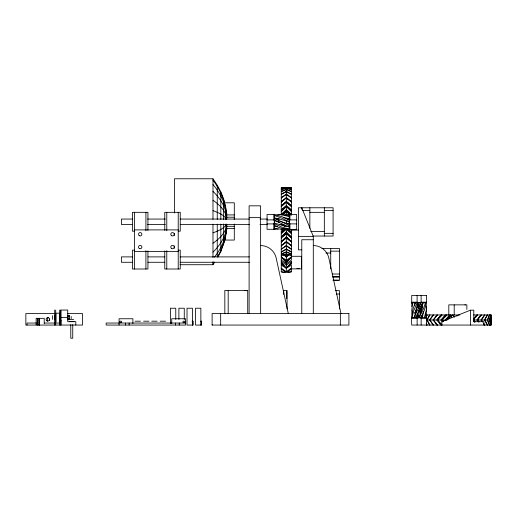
<?xml version="1.0" encoding="UTF-8"?>
<svg xmlns="http://www.w3.org/2000/svg" width="517" height="517" viewBox="0 0 517 517"><rect width="100%" height="100%" fill="white"/><g stroke="black" fill="none" stroke-linecap="round" stroke-linejoin="round"><path stroke-width="0.78" d="M291.375 191.684L286.334 189.597L286.315 191.374L281.274 194.095M291.375 202.102L286.334 198.017L286.315 201.888M291.375 198.017L286.334 194.515L286.334 198.269M291.375 194.515L286.334 191.684L286.328 194.877M286.328 188.608L286.334 187.826L281.274 187.826L281.274 214.555M291.375 189.597L286.334 188.298L286.315 189.991M291.375 206.671L286.334 202.102L286.328 205.436L291.375 209.682M473.546 314.956L491.15 314.956L491.15 325.057L411.719 325.057C411.293 317.483 411.952 309.715 415.422 302.846M473.41 319.493C484.229 308.985 470.005 319.254 475.02 321.904M491.014 322.53L490.672 320.017L491.15 314.956M226.724 226.666L226.724 225.574M411.719 306.549L411.971 302.846L412.269 304.326M425.543 317.658L426.531 310.252L426.279 306.549M283.807 259.534L286.328 261.208M490.859 324.43L491.014 317.49M491.15 325.057L490.859 315.59M414.75 305.805L415.119 302.846M414.75 316.915L415.855 310.252L417.93 302.846L419.125 306.549L421.045 306.549L422.828 302.846M423.41 311.732L422.402 317.658L421.827 315.435M226.724 217.928L226.724 216.836M225.935 234.925L224.759 240.056M226.2 233.374L226.465 231.823M226.724 229.393C225.25 239.533 220.914 249.213 214.406 257.123M490.788 314.956L489.599 319.997L490.788 325.057M423.132 302.846L419.125 317.658L417.129 318.33L411.719 318.33M412.715 302.846L411.719 310.252L412.269 315.435M411.971 317.658L413.891 310.252L417.213 302.846M490.678 314.956L489.379 319.997L490.678 325.057M226.724 227.991C225.108 237.342 219.764 245.646 212.978 252.134M217.967 256.981L220.824 251.546L224.863 239.959M416.812 317.658L419.843 308.029M425.543 302.846L422.828 310.252L419.125 317.658L421.148 318.33L426.531 318.33M424.36 317.658L426.279 310.252L426.279 302.846L424.36 310.252L421.045 317.658M418.647 308.029L420.327 302.846M226.724 226.162C224.843 233.529 219.059 239.074 212.978 243.236M273.777 229.302L273.777 223.913L274.449 221.896L273.777 219.899L273.777 214.49M289.934 214.49L289.934 219.874L289.262 221.896L289.934 223.893L289.934 229.302M489.599 314.956L487.615 319.997L489.599 325.057M489.379 314.956L487.292 319.997L489.379 325.057M413.891 317.658L421.045 302.846M426.286 316.223L426.835 314.956M426.305 316.856L427.158 314.956M281.274 205.443L286.328 201.591L291.375 205.436M415.422 317.658L421.045 306.549M487.615 314.956L484.526 320.01M487.292 314.956L484.468 319.997L487.292 325.057M429.989 325.057L427.158 319.997L429.989 314.956M429.569 314.956L426.842 319.997L429.569 325.057M435.333 317.49L437.059 314.956L433 319.997L436.994 325.057M484.881 314.956L481.469 319.997L482.807 321.897M484.461 314.956L480.965 319.997L482.335 321.904M433.492 325.057L429.989 319.997L433.492 314.956M180.09 264.723L212.978 264.723L214.691 262.171M479.117 322.02L477.456 319.997L479.11 317.49M212.978 263.256L213.838 262.029M432.981 314.956L429.582 319.997L432.981 325.057M440.911 314.956L437.091 320.017L440.911 325.057M438.939 317.49L437.014 320.017L441.505 325.057M481.469 314.956L477.456 319.997M441.848 319.739L445.919 314.956M480.959 314.956L476.887 319.997L478.568 322.026M437.576 325.057L433.485 319.997L437.576 314.956M440.012 316.979L441.738 315.092M442.138 314.956L437.576 319.997L440.911 320.01L445.156 314.956M286.334 262.862L291.375 257.13L286.315 259.999L281.274 257.13L286.334 262.862L286.315 264.361M291.375 262.423L286.328 268.142L286.328 271.748L283.807 272.278L281.274 271.897L281.274 229.251M281.274 256.762L286.328 262.416L291.375 256.762M291.375 262.882L286.334 268.504L281.274 262.882M451.225 315.971L447.082 319.997L445.912 319.997L450.501 314.956M437.014 319.997L441.505 314.956M476.874 314.956L473.249 318.995M449.693 314.956L445.169 320.017L441.434 320.017M441.518 319.997L446.397 314.956M282.288 215.046L286.334 210.93L290.367 215.046M284.815 228.973L281.274 232.572M283.807 214.18L286.334 211.608L286.334 210.451L281.274 215.027M281.274 231.894L283.807 229.322M447.082 314.956L442.138 319.997L443.599 321.516M281.274 211.608L286.334 206.671L286.315 205.96M281.274 210.93L286.334 206.031M451.044 315.46L446.417 320.017M281.274 236.831L286.334 231.894L291.375 236.831M281.274 237.471L286.334 232.572L286.334 229.283L281.274 233.82M281.274 206.671L286.334 202.102M285.817 228.947L281.274 233.051M281.274 206.031L286.334 201.52L291.375 206.031M281.274 238.059L286.334 233.82L286.334 237.471L281.274 241.982M281.274 214.219L286.315 209.695L286.334 206.671L291.375 211.608M281.274 241.4L286.334 236.831L291.375 241.4M288.848 254.926L286.334 257.117L283.807 254.926M291.375 263.89L288.835 265.732M281.274 210.451L286.315 206.154M291.375 237.471L286.334 232.572L286.328 233.064L281.274 237.355M291.375 268.155L286.328 271.748L281.274 268.155M281.274 209.682L286.328 205.449M286.315 233.846L291.375 238.059M281.274 202.102L286.334 198.017M291.375 255.204L288.848 254.655L286.328 256.749L283.807 254.648L281.274 255.204M286.463 261.247L288.059 260.051M281.274 201.52L286.334 197.507L291.375 201.52L290.515 201.01M283.807 243.643L286.541 242.001L281.274 245.995M291.375 268.523C288.531 272.543 284.124 272.543 281.274 268.523M281.274 206.147L285.061 203.194M283.807 239.365L286.315 237.368L288.848 239.365L286.315 237.368M281.274 245.485L286.334 241.4L291.375 245.485M291.375 241.898L286.334 238.072L281.274 241.898M291.375 261.376L286.315 265.227L286.334 268.504M281.274 198.017L286.334 194.515M281.274 197.507L286.334 194.095L291.375 197.507M286.328 245.775L281.274 249.407M281.907 201.165L283.807 199.866M286.315 191.374L291.375 194.095M281.274 248.987L286.334 245.485L291.375 248.987M281.274 194.515L286.334 191.684M281.274 251.818L286.334 248.987L291.375 251.818M281.274 265.24L286.386 268.09L291.375 265.253L291.375 271.897L283.807 272.278L281.274 271.755M281.274 252.141L286.334 249.407L291.375 252.141M281.274 191.684L286.334 189.597M281.274 191.361L286.334 189.377L291.375 191.361M284.079 226.213L285.558 225.599L289.262 227.131M483.899 325.057L483.899 321.697L473.798 321.697L473.798 310.181L470.431 310.181L441.822 321.697L441.822 325.057M212.978 232.87C217.987 230.886 223.861 228.96 226.724 224.035L226.724 229.587L224.695 240.056L234.298 240.056L234.298 224.029M281.274 253.905L286.334 251.818L291.375 253.905M299.278 268.594L296.926 268.594M281.274 254.125L286.334 252.141L291.375 254.125M426.531 302.174L421.122 302.174L419.125 302.846L417.109 302.174L411.719 302.174M286.315 187.833L291.375 187.826L291.381 214.943M287.782 220.029L289.262 219.583M287.038 223.764L289.262 223.092M283.807 254.655L286.315 253.905L288.848 254.655M281.274 189.597L286.334 188.298M281.274 189.377L286.334 188.188L291.375 189.377M291.375 255.314L286.334 254.125L281.274 255.314M275.936 219.195L278.152 218.62L289.262 221.896L281.855 218.193L274.449 215.486M287.038 219.195L289.262 218.62L283.335 217.612M279.632 224.785L281.855 224.21M274.449 223.092L281.855 225.166L284.079 224.591M291.375 271.755L288.848 272.278L286.315 271.716M275.936 228.753L274.449 229.05L278.152 229.302M281.855 229.05L283.335 228.753M287.038 228.753L281.855 229.302L274.449 228.307M291.375 268.872L301.476 268.885L301.476 256.29L291.375 256.303M283.807 255.547L286.315 255.198L288.848 255.547M281.274 188.298L286.334 187.826L291.375 188.298M284.079 226.091L288.518 226.272M281.274 188.188L283.807 187.904M284.434 255.527L287.588 255.456M278.152 214.742L281.855 214.49L289.262 215.486M285.558 214.742L296.668 214.49L296.668 229.302C289.087 229.729 281.326 229.07 274.449 225.599M289.481 187.923L291.375 187.826M487.13 320.01L487.615 319.997M490.09 320.01L490.788 319.997M224.656 202.8C222.452 194.101 218.213 186.03 212.978 178.779L174.475 178.779L174.475 213.01M286.334 209.695L291.375 214.219M302.587 210.464L309.857 210.464M324.333 210.464L333.084 210.464M309.857 212.345L324.333 212.345M226.724 214.923L234.298 214.923M226.679 217.198L234.298 217.198M249.11 217.631L260.62 217.631M132.688 219.059L121.405 219.059L121.405 224.443L132.688 224.443M147.584 219.059L165.311 219.059M180.22 219.059L249.511 219.059M259.98 219.059L267.632 219.059M276.097 219.059L279.316 219.059M267.05 219.899L273.777 219.899M289.934 219.874L296.668 219.874M267.05 223.913L273.777 223.913M289.934 223.893L296.668 223.893M147.584 224.443L165.311 224.443M180.22 224.443L249.511 224.443M259.98 224.443L267.632 224.443M279.316 224.443L283.348 224.443M226.679 226.304L234.298 226.304M226.724 228.579L234.298 228.579M134.465 229.897L178.223 229.897M298.69 230.059L291.381 230.168M134.465 231.177L132.449 231.177L132.449 212.325L147.933 212.325L147.933 230.388M178.223 231.177L180.246 231.177L180.246 212.325L164.761 212.325L164.761 230.388M310.665 231.467L324.333 231.467M324.333 233.348L333.084 233.348M313.076 236.043L333.084 236.043L333.084 207.769L298.419 207.769L298.419 249.84L301.779 249.84M298.419 236.379L313.296 236.379L313.296 313.548M313.296 239.746L301.779 239.746L301.779 313.548M321.884 248.451L339.482 248.451L339.482 276.724L332.321 276.724M134.465 250.157L132.449 250.157L132.449 269.008L147.933 269.008L147.933 250.945M178.223 250.157L180.246 250.157L180.246 269.008L164.761 269.008L164.761 250.945M330.731 251.146L339.482 251.146M134.465 251.436L178.223 251.436M325.904 253.026L330.731 253.026M286.334 256.393L286.315 254.351M132.675 256.891L121.405 256.891L121.405 262.274L132.675 262.274M147.965 256.891L164.858 256.891M180.149 256.891L249.356 256.891M147.965 262.274L164.858 262.274M180.149 262.274L249.356 262.274M286.386 268.09L281.274 262.423M332.321 274.029L339.482 274.029M333.032 277.06L339.482 277.06L339.482 280.427L333.032 280.427M333.084 280.091L338.641 280.091M247.714 290.657L244.347 290.392M335.449 290.664L339.482 290.664L339.482 308.862M336.257 294.024L339.482 294.024M55.39 313.619L25.85 313.619L25.85 325.057L82.526 325.057L82.526 313.619L67.359 313.619M426.034 314.956L456.259 314.956L457.034 316.171M456.873 314.956L459.872 315.021M68.024 315.409L69.64 315.409L69.64 319.687L68.024 319.687M68.024 316.482L69.64 316.482M48.637 317.49L47.364 317.49L47.364 321.277M60.987 317.548L67.721 317.548M411.719 317.658L426.531 317.658L426.531 325.057M68.024 318.614L69.64 318.614M69.924 319.441L73.595 319.441M426.79 320.01L427.546 320.01M429.944 320.017L427.158 319.997M433.718 320.01L429.989 319.997M437.712 320.017L433.485 319.997M491.15 319.997L473.546 319.997M135.086 321.193L140.475 321.193M143.597 321.193L148.98 321.193M151.72 321.193L157.103 321.193M160.173 321.193L165.563 321.193M192.033 321.193L193.003 321.193L193.003 325.057L187.012 325.057L187.012 308.229L192.395 308.229L192.395 325.057M200.674 321.193L201.462 321.193L201.462 325.057L195.471 325.057L195.471 308.229L200.855 308.229L200.855 325.057M69.478 321.393L74.034 321.393M36.571 323.041L27.026 323.041L27.026 325.057M44.527 323.041L61.239 323.041M185.571 323.041L106.166 323.041L106.166 325.057L185.571 325.057L185.571 318.756L171.734 318.756L171.734 323.577M464.912 304.868L465.455 304.881M286.334 238.072L286.334 254.125M281.274 187.826L283.174 187.923M288.848 187.904L291.375 188.188M274.449 225.903L277.416 226.272M274.449 217.89L278.152 218.62M281.855 225.166L285.558 225.903M289.262 229.05L281.855 227.131L274.449 223.809M289.262 224.21L279.632 221.179M289.262 216.662L281.855 214.742L274.449 214.742L281.855 216.662L289.262 219.977M274.449 220.694L279.632 222.375M212.978 210.626C217.987 212.616 223.861 214.542 226.724 219.467L226.724 213.23M274.449 218.193L289.262 225.599M285.558 225.599L274.449 219.977M286.715 242.202L288.848 243.636M287.588 199.064L288.848 199.866M291.375 249.407L286.334 245.995M281.274 263.883L283.807 265.719M286.315 201.617L288.848 203.465M212.978 200.266C219.059 204.428 224.843 209.973 226.724 217.34M286.315 265.227L281.274 261.382M281.274 260.012L286.315 263.864M287.588 203.194L291.375 206.147M291.375 245.995L286.334 241.982M291.239 237.238L286.321 233.064M286.334 206.167L291.375 210.451M286.334 210.464L291.375 215.027M286.825 228.947L291.375 233.051M291.375 241.982L286.334 237.471M291.375 233.82L286.334 229.302M286.334 206.05L291.375 210.93M291.375 232.572L287.84 228.973M288.848 229.322L291.375 231.894M288.848 214.18L286.334 211.608L286.328 214.219M212.978 191.368C219.764 197.856 225.108 206.16 226.724 215.511M473.249 321.025L474.179 322.026M442.138 325.057L437.576 319.997M473.41 320.501L474.793 322.02M441.505 319.997L442.953 321.522L442.054 320.521M452.834 314.956L454.585 316.979M452.562 314.956L454.236 316.979M440.923 320.01L442.578 322.026M473.339 320.643L474.341 321.904M440.012 323.035L441.621 325.057M212.978 184.537C220.126 192.912 225.192 203.162 226.724 214.109M212.978 180.246C219.298 188.589 223.958 198.269 225.935 208.577M477.385 320.017L478.251 321.277M435.333 322.53L437.072 325.057M483.628 323.797L484.461 325.057M483.66 323.164L484.881 325.057M484.881 319.997L487.615 325.057M417.852 304.08L419.125 306.549M420.088 308.397L421.639 311.486M417.213 306.549L418.486 309.017M420.088 312.1L419.125 310.252L420.327 313.955M417.852 315.189L419.125 317.658L417.93 313.955M416.618 316.423L417.213 317.658M426.305 323.164L427.158 325.057M426.286 323.797L426.835 325.057M414.808 312.475L415.422 313.955M313.296 236.379L301.779 207.769L301.779 209.359M419.604 308.029L420.993 312.475M418.408 308.029L417.258 304.326M420.993 305.069L422.208 309.509M420.993 316.171L421.439 317.658M417.258 315.435L417.93 317.658M226.724 213.915L224.514 202.8L234.298 202.8L234.298 219.473M421.827 304.326L422.693 308.029M416.237 308.029L416.812 310.252M415.855 310.252L416.431 312.475M340.949 313.548L328.676 257.363A15.924 15.924 0 0 0 313.296 245.562M288.299 313.548L276.026 257.363A15.924 15.924 0 0 0 260.646 245.562M451.393 317.49L450.843 314.956L451.251 317.49M466.864 309.412L466.864 304.856L448.808 304.868L448.808 314.95M226.2 210.128L226.465 211.679M286.463 265.131L286.334 263.89L291.375 259.999L291.381 229.251M414.931 312.475L415.119 313.955M426.279 313.955L426.531 317.658M470.431 310.181L470.431 325.057M454.21 304.856L454.21 314.956M421.122 295.44L421.122 302.174M421.148 318.33L421.148 325.057M417.129 318.33L417.129 325.057M417.109 295.44L417.109 302.174M340.354 313.548L340.354 325.057M330.731 248.451L330.731 268.963M324.333 207.769L324.333 236.043M309.857 207.769L309.857 228.281M291.375 261.208L291.375 264.064M289.262 214.49L289.262 229.302M287.071 308.933L287.071 290.392L283.704 290.392L283.704 294.425M286.735 291.233L286.735 298.639M286.567 220.404L286.567 223.654M286.315 257.117L286.328 262.416M278.152 219.977L278.152 221.896M260.646 313.548L260.62 205.831L249.11 205.831L249.11 313.548M247.714 313.774L247.714 290.392L224.83 290.392L224.83 313.774M228.191 290.392L228.191 313.774M225.677 207.026L225.677 219.382M225.677 224.12C227.241 235.842 223.279 247.197 217.256 257.098L217.256 224.12M223.641 199.103L223.641 219.551M223.641 223.951L223.641 244.399M220.824 191.956L220.824 219.441M220.824 224.061L220.824 251.546M220.669 313.548L220.669 325.057M217.256 185.157L217.256 219.382M212.978 178.779L212.978 219.37M212.978 224.132L212.978 257.447M212.978 261.828L212.978 264.723M212.209 324.385L212.209 325.057M201.281 321.193L201.281 325.057M192.822 321.193L192.822 325.057M184.272 319.448L184.272 308.229L178.888 308.229L178.888 319.448M179.244 323.041L179.244 325.057M178.223 212.325L178.223 269.008M175.767 319.448L175.767 308.229L170.384 308.229L170.384 323.455M175.509 323.041L175.509 325.057M174.475 233.309L174.475 235.642M174.475 245.885L174.475 248.289M166.778 212.325L166.778 230.685M166.778 250.642L166.778 269.008M145.91 212.325L145.91 230.685M145.91 250.642L145.91 269.008M134.465 212.325L134.465 269.008M132.895 323.577L132.895 318.756L119.065 318.756L119.065 325.057M129.127 323.041L129.127 325.057M125.392 323.041L125.392 325.057M75.799 325.057L75.799 321.697L67.721 321.697L67.721 310.038L60.987 310.038L60.987 325.057M72.742 324.598L72.742 338.221L70.777 338.221L70.777 324.598M71.217 316.566L71.217 318.53M68.024 315.267L68.024 319.829M60.683 310.038L60.683 325.057M59.675 310.038L59.675 325.057M59.371 321.923L59.371 313.173L56.004 313.173L56.004 321.923M55.7 310.038L55.7 325.057M54.692 310.038L54.692 325.057M54.388 315.267L54.388 319.829M52.437 315.713L52.437 319.383M49.638 318.963L49.638 320.488M44.223 323.713L44.223 318.33L36.145 318.33L36.145 325.057M39.447 318.33L39.447 325.057M39.221 318.33L39.221 325.057M39.111 318.33L39.111 325.057M37.928 318.33L37.928 325.057M37.327 318.33L37.327 325.057M61.426 320.798A1.68 1.68 0 0 1 60.146 320.967M474.839 317.49L473.339 319.383L474.852 317.49M274.449 214.49L267.05 214.49L267.05 229.302L274.449 229.302L274.449 214.49M426.531 295.44L411.719 295.44L411.719 302.846L426.531 302.846L426.531 295.44M348.904 313.548L212.119 313.548L212.119 325.057L348.904 325.057L348.904 313.548M120.241 322.472A1.008 0.711 0 0 0 121.754 321.852A1.008 0.711 0 0 0 120.241 321.231A1.008 0.711 0 0 0 120.241 322.472M183.386 322.472A1.008 0.711 0 0 0 184.899 321.852A1.008 0.711 0 0 0 183.386 321.231A1.008 0.711 0 0 0 183.386 322.472M171.657 235.726A1.68 1.68 0 0 0 174.184 234.272A1.68 1.68 0 0 0 171.657 232.812A1.68 1.68 0 0 0 171.657 235.726M171.657 248.515A1.68 1.68 0 0 0 174.184 247.061A1.68 1.68 0 0 0 171.657 245.601A1.68 1.68 0 0 0 171.657 248.515M139.344 235.726A1.68 1.68 0 0 0 141.871 234.272A1.68 1.68 0 0 0 139.344 232.812A1.68 1.68 0 0 0 139.344 235.726M139.344 248.515A1.68 1.68 0 0 0 141.871 247.061A1.68 1.68 0 0 0 139.344 245.601A1.68 1.68 0 0 0 139.344 248.515M46.95 320.798A1.68 1.68 0 0 0 49.477 319.338A1.68 1.68 0 0 0 46.95 317.884A1.68 1.68 0 0 0 46.95 320.798"/></g></svg>
